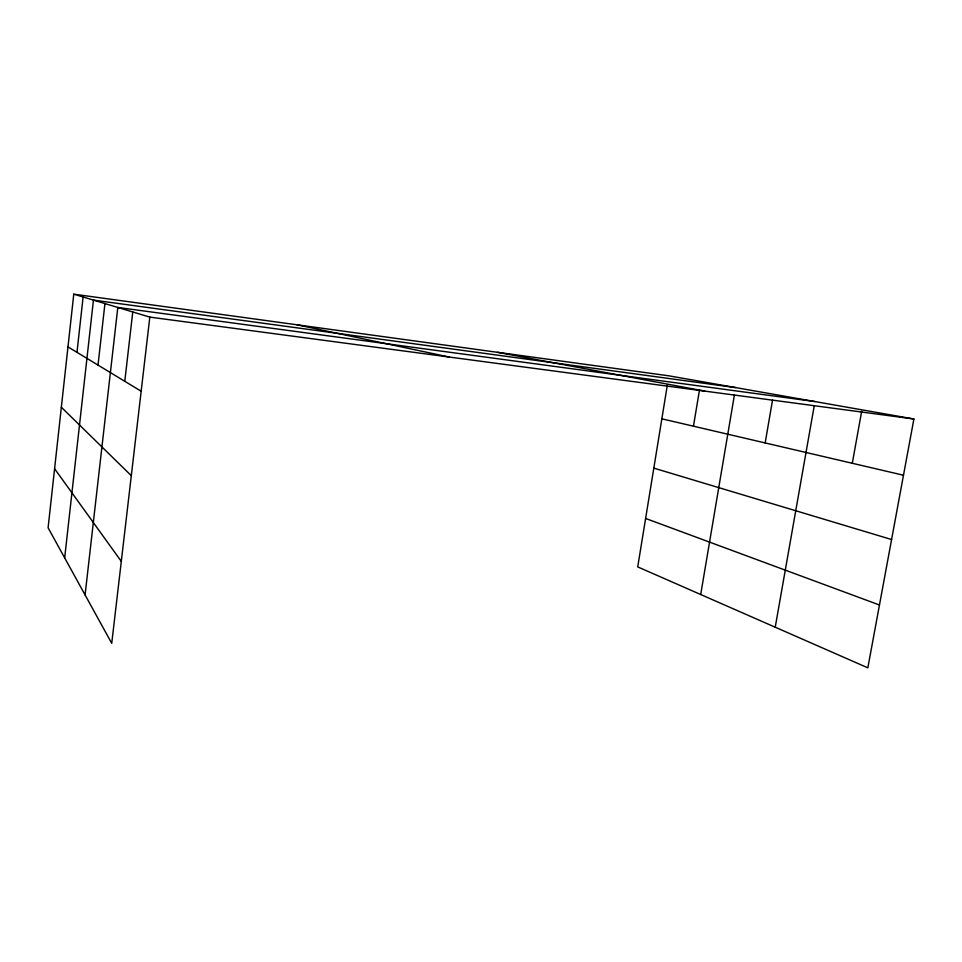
<?xml version="1.0" encoding="UTF-8"?>
<svg xmlns="http://www.w3.org/2000/svg" width="962" height="962" viewBox="0 0 962 962"><rect width="100%" height="100%" fill="white"/><g stroke="black" fill="none" stroke-linecap="round" stroke-linejoin="round"><path stroke-width="1.44" d="M73.773 294.168L48.1 527.801L111.736 643.337L149.819 317.111L73.773 294.168L668.855 375.817L913.9 418.999L867.832 667.832L637.722 566.895L667.412 384.704M76.984 352.357L83.117 296.981M64.67 557.888L93.446 300.108L735.665 387.59M98.016 365.091L104.942 303.571M85.077 594.949L117.809 307.455L814.982 401.563M124.783 381.301L132.768 311.965M693.47 426.202L699.458 390.115M700.697 594.516L734.427 394.865M765.163 442.929L772.534 400.156M775.228 627.212L814.213 405.928M852.296 463.275L861.675 411.279M149.819 317.111L913.9 418.999M497.546 352.308L704.893 391.125M296.957 324.783L449.218 357.034M661.856 418.819L903.486 475.228M653.823 468.121L891.582 539.526M645.622 518.458L879.46 605.002M67.977 346.897L141.161 391.221M61.352 407.239L131.301 475.673M54.593 468.734L121.296 561.387"/></g></svg>
